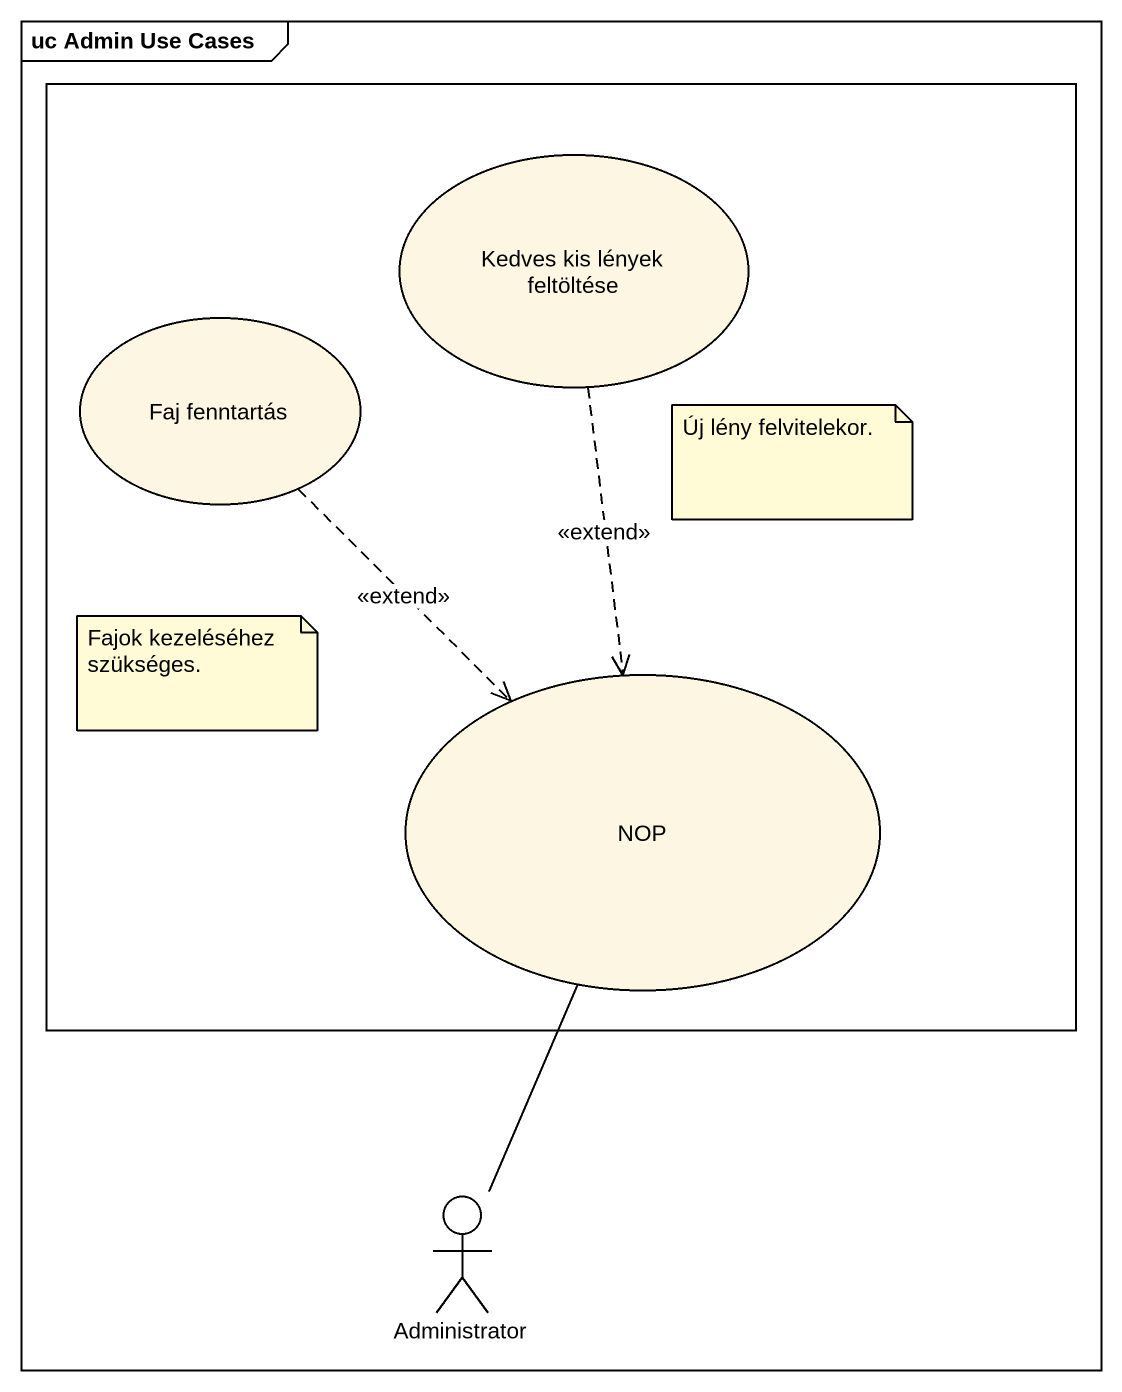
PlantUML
@startuml
mainframe uc Admin Use Cases
rectangle " " as rectangle1 {
  usecase "Kedves kis lények feltöltése" as Kedves_kis_lények_feltöltése
  usecase "Faj fenntartás" as Faj_fenntartás
  usecase NOP
}
actor Administrator
Kedves_kis_lények_feltöltése ..> NOP : <<extend>>
Faj_fenntartás ..> NOP : <<extend>>
NOP -- Administrator
note as N1
  Új lény felvitelekor.
end note
note as N2
  Fajok kezeléséhez szükséges.
end note
@enduml
